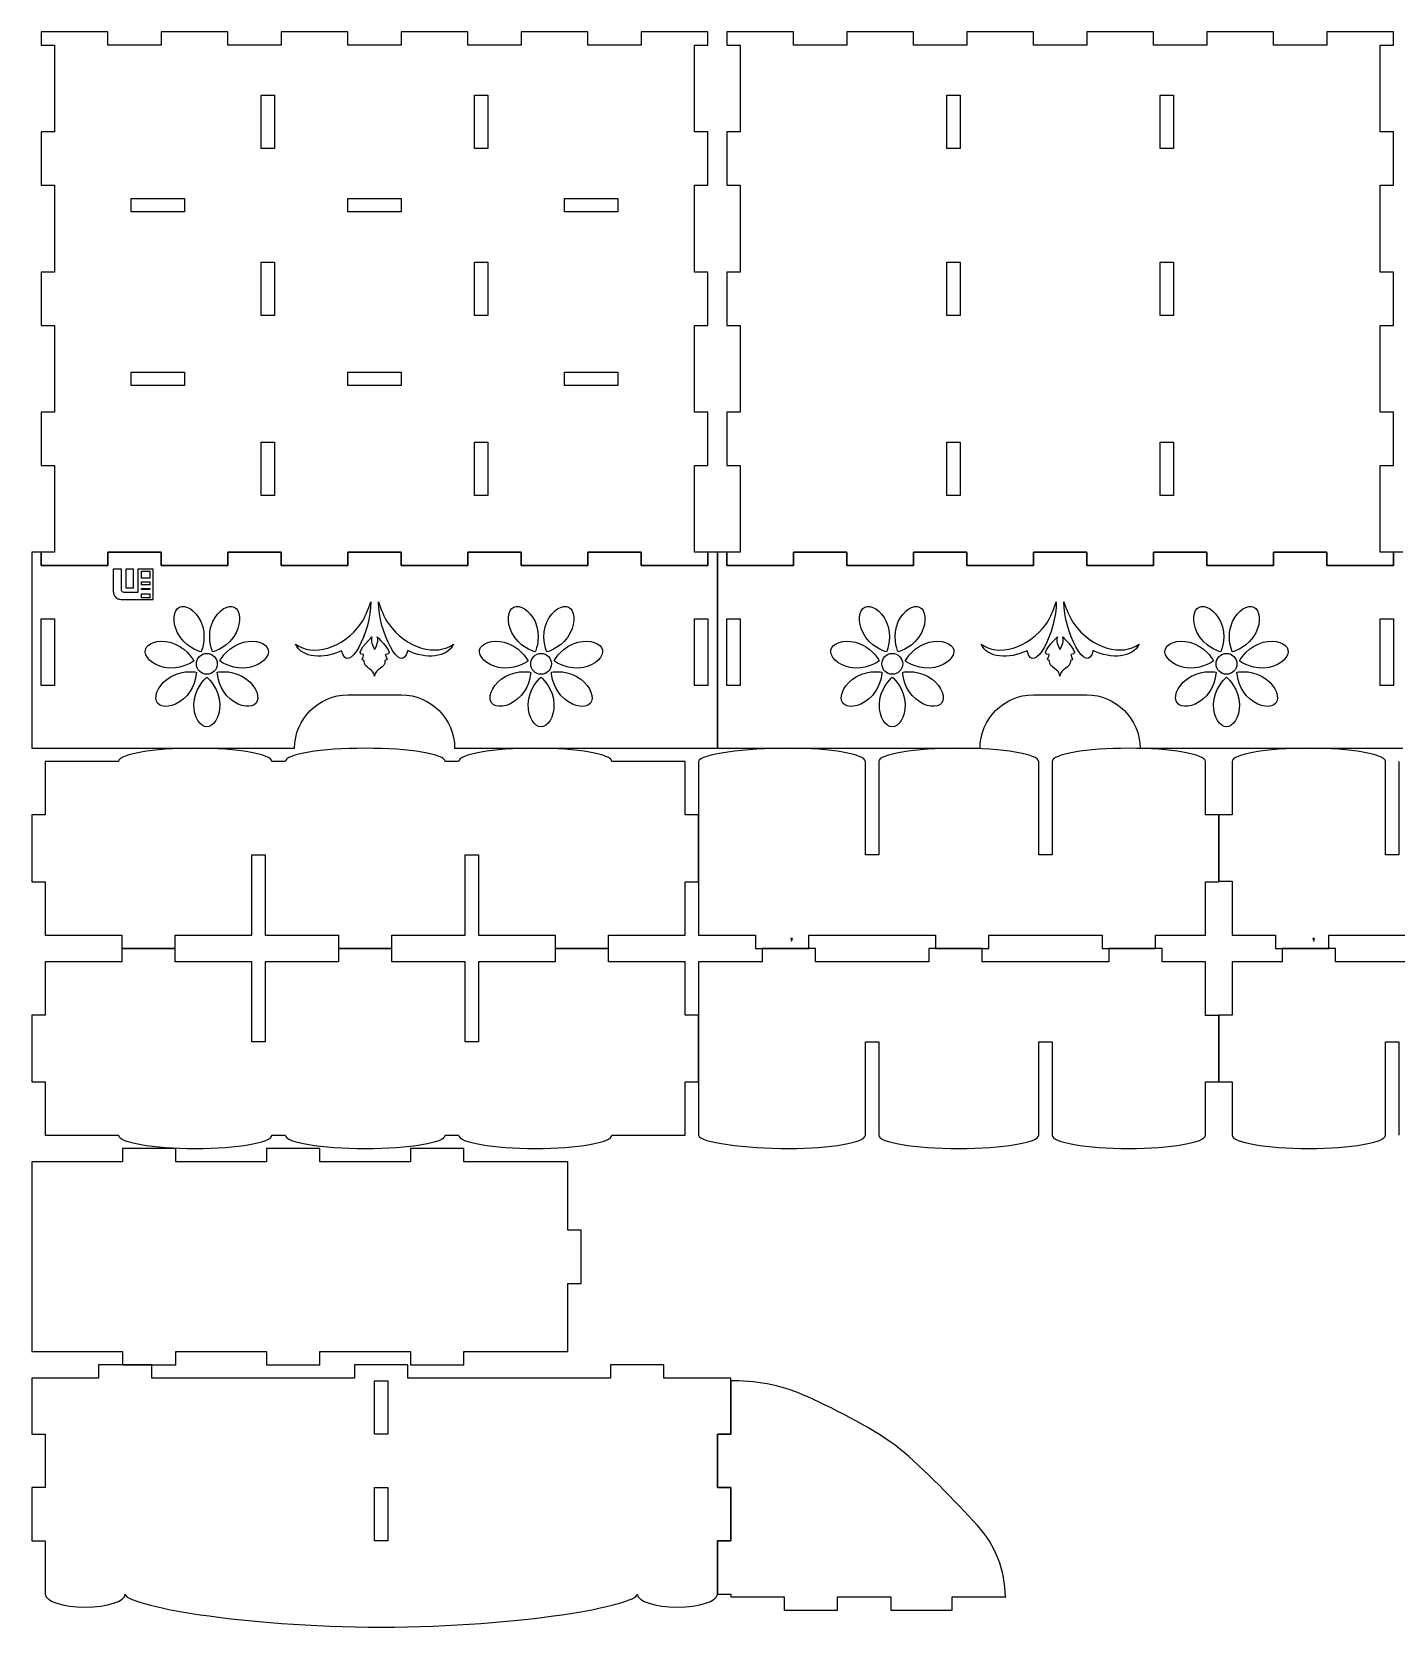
# Model space of a CAD drawing. Extents: x 0 to 2186, y 6 to 1701.
# Drawn here: x 0 to 1450, y 6 to 1701 of the extents above; entities that cross this region are included whole.
import ezdxf

# ---------------------------------------------------------------- set-up
doc = ezdxf.new("R2010")
doc.units = 0
doc.layers.add('A0102_Printing_02', color=7, linetype='CONTINUOUS')

msp = doc.modelspace()

# ---------------------------------------------------------------- linework, layer by layer
at = {"layer": 'A0102_Printing_02', "color": 1}
for points in [[(718.707982, 1686.491958), (718.707982, 1700.664957), (647.840984, 1700.664957), (647.840984, 1686.491958), (591.147985, 1686.491958), (591.147985, 1700.664957), (520.281987, 1700.664957), (520.281987, 1686.491958), (463.588988, 1686.491958), (463.588988, 1700.664957), (392.72299, 1700.664957), (392.72299, 1686.491958), (336.029992, 1686.491958), (336.029992, 1700.664957), (265.163993, 1700.664957), (265.163993, 1686.491958), (208.470995, 1686.491958), (208.470995, 1700.664957), (137.604997, 1700.664957), (137.604997, 1686.491958), (80.911998, 1686.491958), (80.911998, 1700.664957), (10.046, 1700.664957), (10.046, 1686.491958), (24.218999, 1686.491958), (24.218999, 1594.36596), (10.046, 1594.36596), (10.046, 1537.672962), (24.218999, 1537.672962), (24.218999, 1445.546964), (10.046, 1445.546964), (10.046, 1388.853965), (24.218999, 1388.853965), (24.218999, 1296.727968), (10.046, 1296.727968), (10.046, 1240.034969), (24.218999, 1240.034969), (24.218999, 1147.908971), (10.046, 1147.908971), (10.046, 1133.735972), (80.911998, 1133.735972), (80.911998, 1147.908971), (137.604997, 1147.908971), (137.604997, 1133.735972), (208.470995, 1133.735972), (208.470995, 1147.908971), (265.163993, 1147.908971), (265.163993, 1133.735972), (336.029992, 1133.735972), (336.029992, 1147.908971), (392.72299, 1147.908971), (392.72299, 1133.735972), (463.588988, 1133.735972), (463.588988, 1147.908971), (520.281987, 1147.908971), (520.281987, 1133.735972), (591.147985, 1133.735972), (591.147985, 1147.908971), (647.840984, 1147.908971), (647.840984, 1133.735972), (718.707982, 1133.735972), (718.707982, 1147.908971), (704.533982, 1147.908971), (704.533982, 1240.034969), (718.707982, 1240.034969), (718.707982, 1296.727968), (704.533982, 1296.727968), (704.533982, 1388.853965), (718.707982, 1388.853965), (718.707982, 1445.546964), (704.533982, 1445.546964), (704.533982, 1537.672962), (718.707982, 1537.672962), (718.707982, 1594.36596), (704.533982, 1594.36596), (704.533982, 1686.491958)], [(1447.211964, 1686.491958), (1447.211964, 1700.664957), (1376.344966, 1700.664957), (1376.344966, 1686.491958), (1319.651967, 1686.491958), (1319.651967, 1700.664957), (1248.785969, 1700.664957), (1248.785969, 1686.491958), (1192.09297, 1686.491958), (1192.09297, 1700.664957), (1121.226972, 1700.664957), (1121.226972, 1686.491958), (1064.533973, 1686.491958), (1064.533973, 1700.664957), (993.667975, 1700.664957), (993.667975, 1686.491958), (936.974977, 1686.491958), (936.974977, 1700.664957), (866.108978, 1700.664957), (866.108978, 1686.491958), (809.41598, 1686.491958), (809.41598, 1700.664957), (738.549982, 1700.664957), (738.549982, 1686.491958), (752.722981, 1686.491958), (752.722981, 1594.36596), (738.549982, 1594.36596), (738.549982, 1537.672962), (752.722981, 1537.672962), (752.722981, 1445.546964), (738.549982, 1445.546964), (738.549982, 1388.853965), (752.722981, 1388.853965), (752.722981, 1296.727968), (738.549982, 1296.727968), (738.549982, 1240.034969), (752.722981, 1240.034969), (752.722981, 1147.908971), (738.549982, 1147.908971), (738.549982, 1133.735972), (809.41598, 1133.735972), (809.41598, 1147.908971), (866.108978, 1147.908971), (866.108978, 1133.735972), (936.974977, 1133.735972), (936.974977, 1147.908971), (993.667975, 1147.908971), (993.667975, 1133.735972), (1064.533973, 1133.735972), (1064.533973, 1147.908971), (1121.226972, 1147.908971), (1121.226972, 1133.735972), (1192.09297, 1133.735972), (1192.09297, 1147.908971), (1248.785969, 1147.908971), (1248.785969, 1133.735972), (1319.651967, 1133.735972), (1319.651967, 1147.908971), (1376.344966, 1147.908971), (1376.344966, 1133.735972), (1447.211964, 1133.735972), (1447.211964, 1147.908971), (1433.037964, 1147.908971), (1433.037964, 1240.034969), (1447.211964, 1240.034969), (1447.211964, 1296.727968), (1433.037964, 1296.727968), (1433.037964, 1388.853965), (1447.211964, 1388.853965), (1447.211964, 1445.546964), (1433.037964, 1445.546964), (1433.037964, 1537.672962), (1447.211964, 1537.672962), (1447.211964, 1594.36596), (1433.037964, 1594.36596), (1433.037964, 1686.491958)], [(258.077994, 1576.648961), (243.904994, 1576.648961), (243.904994, 1633.341959), (258.077994, 1633.341959)], [(484.848988, 1576.648961), (470.675988, 1576.648961), (470.675988, 1633.341959), (484.848988, 1633.341959)], [(986.581975, 1576.648961), (972.408976, 1576.648961), (972.408976, 1633.341959), (986.581975, 1633.341959)], [(1213.35297, 1576.648961), (1199.17997, 1576.648961), (1199.17997, 1633.341959), (1213.35297, 1633.341959)], [(162.407996, 1509.325962), (105.714997, 1509.325962), (105.714997, 1523.498962), (162.407996, 1523.498962)], [(392.72299, 1509.325962), (336.029992, 1509.325962), (336.029992, 1523.498962), (392.72299, 1523.498962)], [(623.037984, 1509.325962), (566.344986, 1509.325962), (566.344986, 1523.498962), (623.037984, 1523.498962)], [(258.077994, 1399.483965), (243.904994, 1399.483965), (243.904994, 1456.176964), (258.077994, 1456.176964)], [(484.848988, 1399.483965), (470.675988, 1399.483965), (470.675988, 1456.176964), (484.848988, 1456.176964)], [(986.581975, 1399.483965), (972.408976, 1399.483965), (972.408976, 1456.176964), (986.581975, 1456.176964)], [(1213.35297, 1399.483965), (1199.17997, 1399.483965), (1199.17997, 1456.176964), (1213.35297, 1456.176964)], [(162.407996, 1325.073967), (105.714997, 1325.073967), (105.714997, 1339.246967), (162.407996, 1339.246967)], [(392.72299, 1325.073967), (336.029992, 1325.073967), (336.029992, 1339.246967), (392.72299, 1339.246967)], [(623.037984, 1325.073967), (566.344986, 1325.073967), (566.344986, 1339.246967), (623.037984, 1339.246967)], [(258.077994, 1208.14497), (243.904994, 1208.14497), (243.904994, 1264.837968), (258.077994, 1264.837968)], [(484.848988, 1208.14497), (470.675988, 1208.14497), (470.675988, 1264.837968), (484.848988, 1264.837968)], [(986.581975, 1208.14497), (972.408976, 1208.14497), (972.408976, 1264.837968), (986.581975, 1264.837968)], [(1213.35297, 1208.14497), (1199.17997, 1208.14497), (1199.17997, 1264.837968), (1213.35297, 1264.837968)], [(156.958996, 1089.612973)], [(368.503991, 1095.071973)], [(512.231987, 1089.632973)], [(885.461978, 1089.612973)], [(1097.007973, 1095.071973)], [(1240.735969, 1089.632973)], [(10.046, 1077.042973), (24.218999, 1077.042973), (24.218999, 1006.176975), (10.046, 1006.176975)], [(192.461995, 1074.119973)], [(350.188991, 1072.630973)], [(547.734986, 1074.105973)], [(704.533982, 1077.042973), (718.706982, 1077.042973), (718.706982, 1006.176975), (704.533982, 1006.176975)], [(738.549982, 1077.042973), (752.722981, 1077.042973), (752.722981, 1006.176975), (738.549982, 1006.176975)], [(920.965977, 1074.119973)], [(1078.692973, 1072.630973)], [(1276.238968, 1074.105973)], [(1433.037964, 1077.042973), (1447.210964, 1077.042973), (1447.210964, 1006.176975), (1433.037964, 1006.176975)], [(251.379994, 1044.171974)], [(364.376991, 1044.382974)], [(475.963988, 1044.171974)], [(606.625985, 1044.144974)], [(979.883976, 1044.171974)], [(1092.880973, 1044.382974)], [(1204.46797, 1044.171974)], [(1335.129967, 1044.144974)], [(172.230996, 1032.383974)], [(197.105995, 1029.247974)], [(552.351986, 1029.247974)], [(900.734977, 1032.383974)], [(925.609977, 1029.247974)], [(1280.855968, 1029.247974)], [(160.804996, 991.599975)], [(238.452994, 987.478975)], [(516.024987, 991.626975)], [(593.672985, 987.451975)], [(889.308978, 991.599975)], [(966.956976, 987.478975)], [(1244.528969, 991.626975)], [(1322.175967, 987.451975)], [(186.068995, 962.234976)], [(541.274986, 962.234976)], [(914.572977, 962.234976)], [(1269.778968, 962.234976)], [(279.337993, 939.562977)], [(1007.840975, 939.562977)], [(96.502798, 284.583693), (153.195796, 284.583693), (153.195796, 298.756693), (249.573794, 298.756693), (249.573794, 284.583693), (306.266792, 284.583693), (306.266792, 298.756693), (402.64479, 298.756693), (402.64479, 284.583693), (459.337789, 284.583693), (459.337789, 298.756693), (569.888786, 298.756693), (569.888786, 371.040691), (584.061785, 371.040691), (584.061785, 427.733689), (569.888786, 427.733689), (569.888786, 500.016687), (459.337789, 500.016687), (459.337789, 514.189687), (402.64479, 514.189687), (402.64479, 500.016687), (306.266792, 500.016687), (306.266792, 514.189687), (249.573794, 514.189687), (249.573794, 500.016687), (153.195796, 500.016687), (153.195796, 514.189687), (96.502798, 514.189687), (96.502798, 500.016687), (0.1248, 500.016687), (0.1248, 298.756693), (96.502798, 298.756693)], [(378.549991, 210.882995), (364.376991, 210.882995), (364.376991, 267.575993), (378.549991, 267.575993)], [(922.344377, 195.269695)], [(378.549991, 97.496998), (364.376991, 97.496998), (364.376991, 154.189996), (378.549991, 154.189996)], [(643.589984, 40.803999)]]:
    msp.add_lwpolyline(points, close=True, dxfattribs=at)
for points in [[(449.415989, 939.562977), (449.415989, 939.562977), (728.628982, 939.562977), (728.628982, 1147.908971), (718.707982, 1147.908971), (718.707982, 1133.735972), (647.840984, 1133.735972), (647.840984, 1147.908971), (591.148985, 1147.908971), (591.148985, 1133.735972), (520.281987, 1133.735972), (520.281987, 1147.908971), (463.588988, 1147.908971), (463.588988, 1133.735972), (392.72299, 1133.735972), (392.72299, 1147.908971), (336.029992, 1147.908971), (336.029992, 1133.735972), (265.163993, 1133.735972), (265.163993, 1147.908971), (208.470995, 1147.908971), (208.470995, 1133.735972), (137.604997, 1133.735972), (137.604997, 1147.908971), (80.911998, 1147.908971), (80.911998, 1133.735972), (10.046, 1133.735972), (10.046, 1147.908971), (0.125, 1147.908971), (0.125, 939.562977), (279.337993, 939.562977)], [(1457.132964, 1147.908971), (1447.210964, 1147.908971), (1447.210964, 1133.735972), (1376.344966, 1133.735972), (1376.344966, 1147.908971), (1319.651967, 1147.908971), (1319.651967, 1133.735972), (1248.785969, 1133.735972), (1248.785969, 1147.908971), (1192.09297, 1147.908971), (1192.09297, 1133.735972), (1121.226972, 1133.735972), (1121.226972, 1147.908971), (1064.533973, 1147.908971), (1064.533973, 1133.735972), (993.667975, 1133.735972), (993.667975, 1147.908971), (936.974977, 1147.908971), (936.974977, 1133.735972), (866.108978, 1133.735972), (866.108978, 1147.908971), (809.41598, 1147.908971), (809.41598, 1133.735972), (738.549982, 1133.735972), (738.549982, 1147.908971), (728.628982, 1147.908971), (728.628982, 939.562977), (1007.840975, 939.562977)], [(336.029992, 996.255975), (392.72299, 996.255975)], [(1064.533973, 996.255975), (1121.226972, 996.255975)], [(1177.919971, 939.562977), (1177.919971, 939.562977), (1457.132964, 939.562977)], [(92.251198, 925.389277), (14.2982, 925.389277), (14.2982, 868.696278), (0.1252, 868.696278), (0.1252, 797.83028), (14.2982, 797.83028), (14.2982, 741.137281), (95.794198, 741.137281), (95.794198, 726.964282), (152.487196, 726.964282), (152.487196, 741.137281), (233.983194, 741.137281), (233.983194, 826.176279), (248.156194, 826.176279), (248.156194, 741.137281), (326.109192, 741.137281), (326.109192, 726.964282), (382.80219, 726.964282), (382.80219, 741.137281), (460.755188, 741.137281), (460.755188, 826.176279), (474.928188, 826.176279), (474.928188, 741.137281), (556.424186, 741.137281), (556.424186, 726.964282), (613.117185, 726.964282), (613.117185, 741.137281), (694.613183, 741.137281), (694.613183, 797.83028), (708.786182, 797.83028), (708.786182, 868.696278), (694.613183, 868.696278)], [(269.416193, 925.389277), (255.243194, 925.389277)], [(453.668189, 925.389277), (439.495189, 925.389277)], [(694.613183, 868.696278), (694.613183, 925.389277), (616.660185, 925.389277)], [(708.785882, 925.389377), (708.785882, 925.389377), (708.785882, 868.696378), (708.785882, 868.696378), (708.785882, 798.33038), (708.785882, 798.33038), (708.785882, 741.637381), (708.785882, 741.137381), (769.022881, 741.137381), (769.022881, 726.964382), (825.714879, 726.964382), (825.714879, 741.137381), (960.360876, 741.137381), (960.360876, 726.964382), (1017.053875, 726.964382), (1017.053875, 741.137381), (1137.525872, 741.137381), (1137.525872, 726.964382), (1194.21987, 726.964382), (1194.21987, 741.137381), (1247.368869, 741.137381), (1247.368869, 797.83038), (1261.541868, 797.83038), (1261.541868, 868.696378), (1247.368869, 868.696378)], [(900.124877, 925.389377), (900.124877, 925.389377), (900.124877, 826.176379), (885.951878, 826.176379), (885.951878, 925.389377)], [(1084.376873, 925.389377), (1084.376873, 826.176379), (1070.203873, 826.176379), (1070.203873, 925.389377), (1070.203873, 925.389377)], [(1247.368869, 868.696378), (1247.368869, 925.389377), (1247.368869, 925.389377)], [(1275.715068, 925.389377), (1275.715068, 925.389377), (1275.715068, 868.696378), (1261.542068, 868.696378), (1261.542068, 798.33038), (1275.715068, 798.33038), (1275.715068, 741.637381), (1275.715068, 741.137381), (1321.778067, 741.137381), (1321.778067, 726.964382), (1378.471066, 726.964382), (1378.471066, 741.137381), (1513.117062, 741.137381)], [(1452.881064, 925.389377), (1452.881064, 925.389377), (1452.881064, 826.176379), (1438.707064, 826.176379), (1438.707064, 925.389377)], [(616.659985, 528.538687), (694.612983, 528.538687), (694.612983, 585.231685), (708.785982, 585.231685), (708.785982, 656.097684), (694.612983, 656.097684), (694.612983, 712.790682), (613.116985, 712.790682), (613.116985, 726.963682), (556.423986, 726.963682), (556.423986, 712.790682), (474.927988, 712.790682), (474.927988, 627.751684), (460.754988, 627.751684), (460.754988, 712.790682), (382.80199, 712.790682), (382.80199, 726.963682), (326.108992, 726.963682), (326.108992, 712.790682), (248.155994, 712.790682), (248.155994, 627.751684), (233.982994, 627.751684), (233.982994, 712.790682), (152.486996, 712.790682), (152.486996, 726.963682), (95.793998, 726.963682), (95.793998, 712.790682), (14.298, 712.790682), (14.298, 656.097684), (0.125, 656.097684), (0.125, 585.231685), (14.298, 585.231685)], [(1247.369269, 528.538887), (1247.369269, 528.538887), (1247.369269, 585.231885), (1261.542268, 585.231885), (1261.542268, 655.597884), (1247.369269, 655.597884), (1247.369269, 712.290882), (1247.369269, 712.790882), (1201.30627, 712.790882), (1201.30627, 726.963882), (1144.613271, 726.963882), (1144.613271, 712.790882), (1009.967275, 712.790882), (1009.967275, 726.963882), (953.274276, 726.963882), (953.274276, 712.790882), (832.802279, 712.790882), (832.802279, 726.963882), (776.109281, 726.963882), (776.109281, 712.790882), (708.786282, 712.790882), (708.786282, 656.097884), (708.786282, 656.097884), (708.786282, 585.231885), (708.786282, 585.231885)], [(1814.298555, 528.538887), (1814.298555, 528.538887), (1814.298555, 585.231885), (1814.298555, 655.597884), (1814.298555, 712.290882), (1814.298555, 712.790882), (1754.061556, 712.790882), (1754.061556, 726.963882), (1697.369558, 726.963882), (1697.369558, 712.790882), (1562.723561, 712.790882), (1562.723561, 726.963882), (1506.030562, 726.963882), (1506.030562, 712.790882), (1385.558565, 712.790882), (1385.558565, 726.963882), (1328.864567, 726.963882), (1328.864567, 712.790882), (1275.715568, 712.790882), (1275.715568, 656.097884), (1261.542568, 656.097884), (1261.542568, 585.231885), (1275.715568, 585.231885)], [(885.951278, 528.538887), (885.951278, 627.751884), (900.125277, 627.751884), (900.125277, 528.538887), (900.125277, 528.538887)], [(1070.203273, 528.538887), (1070.203273, 528.538887), (1070.203273, 627.751884), (1084.377273, 627.751884), (1084.377273, 528.538887)], [(1438.707564, 528.538887), (1438.707564, 627.751884), (1452.880564, 627.751884), (1452.880564, 528.538887), (1452.880564, 528.538887)], [(14.298, 585.231685), (14.298, 528.538687), (92.250998, 528.538687)], [(708.786282, 585.231885), (708.786282, 528.538887), (708.786282, 528.538887)], [(1275.715568, 585.231885), (1275.715568, 528.538887), (1275.715568, 528.538887)], [(255.242994, 528.538687), (269.415993, 528.538687)], [(439.494989, 528.538687), (453.667989, 528.538687)], [(728.628982, 154.189996), (728.628982, 210.882995), (742.801981, 210.882995), (742.801981, 270.409993), (671.935983, 270.409993), (671.935983, 284.583993), (615.242985, 284.583993), (615.242985, 270.409993), (399.80999, 270.409993), (399.80999, 284.583993), (343.116991, 284.583993), (343.116991, 270.409993), (127.683997, 270.409993), (127.683997, 284.583993), (70.990998, 284.583993), (70.990998, 270.409993), (0.125, 270.409993), (0.125, 210.882995), (14.298, 210.882995), (14.298, 154.189996), (0.125, 154.189996), (0.125, 97.496998), (14.298, 97.496998), (14.298, 40.807999), (14.298, 40.803999)], [(746.467381, 267.575693), (742.802381, 267.575693), (742.802381, 210.882695), (728.628382, 210.882695), (728.628382, 154.189696), (742.802381, 154.189696), (742.802381, 97.496698), (728.628382, 97.496698), (728.628382, 40.803699), (742.802381, 40.803699), (742.802381, 37.969699), (799.49538, 37.969699), (799.49538, 23.795699), (856.187379, 23.795699), (856.187379, 37.969699), (912.880377, 37.969699), (912.880377, 23.795699), (978.077376, 23.795699), (978.077376, 37.969699), (1034.763374, 37.969699)], [(728.628982, 40.803999), (728.628982, 40.808999), (728.628982, 97.496998), (742.801981, 97.496998), (742.801981, 154.189996), (728.628982, 154.189996)], [(1034.770674, 37.387399), (1034.770674, 37.969399), (1034.763674, 37.969399)]]:
    msp.add_lwpolyline(points, dxfattribs=at)
at = {"layer": 'A0102_Printing_02', "color": 4}
for points in [[(95.218998, 1109.056972), (95.218998, 1129.777972), (86.420998, 1129.777972), (86.420998, 1108.702972)], [(98.718998, 1097.518973), (128.939997, 1097.518973), (128.939997, 1129.777972), (112.814997, 1129.777972), (112.814997, 1105.181972), (99.025998, 1105.181972)]]:
    msp.add_lwpolyline(points, dxfattribs=at)
for points in [[(108.095997, 1129.777972), (99.935998, 1129.777972), (99.935998, 1109.935972), (108.095997, 1109.935972)], [(116.666997, 1127.565972), (125.590997, 1127.565972), (125.590997, 1120.164972), (116.666997, 1120.164972)], [(86.893998, 1103.939972)], [(116.600997, 1103.687972), (125.524997, 1103.687972), (125.524997, 1099.500973), (116.600997, 1099.500973)], [(116.666997, 1116.311972), (125.590997, 1116.311972), (125.590997, 1113.115972), (116.666997, 1113.115972)], [(116.666997, 1109.465972), (125.590997, 1109.465972), (125.590997, 1108.307972), (116.666997, 1108.307972)]]:
    msp.add_lwpolyline(points, close=True, dxfattribs=at)
at = {"layer": 'A0102_Printing_02', "color": 7}
for points in [[(806.61228, 737.535182), (807.51028, 734.793182), (808.40528, 737.535182)], [(1361.678666, 737.535182), (1362.576666, 734.793182), (1363.471666, 737.535182)]]:
    msp.add_lwpolyline(points, close=True, dxfattribs=at)
at = {"layer": 'A0102_Printing_02', "color": 4}
for points in [[(86.420998, 1108.702972), (86.420998, 1106.764972), (86.577998, 1105.177972), (86.893998, 1103.939972)], [(86.893998, 1103.939972), (87.208998, 1102.702972), (87.729998, 1101.634972), (88.454998, 1100.735972)], [(95.395998, 1107.071972), (95.277998, 1107.513972), (95.218998, 1108.174972), (95.218998, 1109.056972)], [(96.046998, 1105.961972), (95.730998, 1106.260972), (95.513998, 1106.630972), (95.395998, 1107.071972)], [(97.193998, 1105.359972), (96.728998, 1105.477972), (96.345998, 1105.677972), (96.046998, 1105.961972)], [(99.025998, 1105.181972), (98.268998, 1105.181972), (97.658998, 1105.240972), (97.193998, 1105.359972)], [(88.454998, 1100.735972), (89.589998, 1099.332973), (90.905998, 1098.449973), (92.403998, 1098.086973)], [(92.403998, 1098.086973), (93.949998, 1097.707973), (96.053998, 1097.518973), (98.718998, 1097.518973)]]:
    msp.add_open_spline(points, degree=3, dxfattribs=at)
at = {"layer": 'A0102_Printing_02', "color": 1}
for points in [[(154.961996, 1062.237973), (148.896996, 1074.233973), (150.685996, 1086.597973), (156.958996, 1089.612973)], [(156.958996, 1089.612973), (163.230996, 1092.634973), (174.019996, 1086.329973), (179.608996, 1074.105973)], [(192.461995, 1074.119973), (198.057995, 1086.342973), (208.839995, 1092.648973), (215.111995, 1089.632973)], [(215.111995, 1089.632973), (221.384994, 1086.610973), (223.180994, 1074.246973), (217.108995, 1062.251973)], [(360.249991, 1095.071973), (360.893991, 1064.245973), (336.387992, 1015.233975), (329.293992, 1043.221974)], [(350.188991, 1072.630973), (354.315991, 1078.562973), (357.540991, 1087.203973), (360.249991, 1095.071973)], [(399.58799, 1043.351974), (392.49499, 1015.361975), (367.987991, 1064.375973), (368.503991, 1095.071973)], [(368.503991, 1095.071973), (371.341991, 1087.203973), (374.436991, 1078.690973), (378.693991, 1072.630973)], [(510.234987, 1062.251973), (504.162987, 1074.246973), (505.958987, 1086.610973), (512.231987, 1089.632973)], [(512.231987, 1089.632973), (518.503987, 1092.648973), (529.286987, 1086.342973), (534.881987, 1074.119973)], [(547.734986, 1074.105973), (553.323986, 1086.329973), (564.112986, 1092.634973), (570.385986, 1089.612973)], [(570.385986, 1089.612973), (576.657986, 1086.597973), (578.446986, 1074.233973), (572.382986, 1062.237973)], [(883.464978, 1062.237973), (877.400978, 1074.233973), (879.189978, 1086.597973), (885.461978, 1089.612973)], [(885.461978, 1089.612973), (891.734978, 1092.634973), (902.523977, 1086.329973), (908.112977, 1074.105973)], [(920.965977, 1074.119973), (926.560977, 1086.342973), (937.343977, 1092.648973), (943.615976, 1089.632973)], [(943.615976, 1089.632973), (949.888976, 1086.610973), (951.684976, 1074.246973), (945.612976, 1062.251973)], [(1088.752973, 1095.071973), (1089.397973, 1064.245973), (1064.891973, 1015.233975), (1057.797974, 1043.221974)], [(1078.692973, 1072.630973), (1082.819973, 1078.562973), (1086.044973, 1087.203973), (1088.752973, 1095.071973)], [(1128.091972, 1043.351974), (1120.997972, 1015.361975), (1096.491973, 1064.375973), (1097.007973, 1095.071973)], [(1097.007973, 1095.071973), (1099.845973, 1087.203973), (1102.940972, 1078.690973), (1107.197972, 1072.630973)], [(1238.738969, 1062.251973), (1232.666969, 1074.246973), (1234.462969, 1086.610973), (1240.735969, 1089.632973)], [(1240.735969, 1089.632973), (1247.007969, 1092.648973), (1257.789969, 1086.342973), (1263.385968, 1074.119973)], [(1276.238968, 1074.105973), (1281.827968, 1086.329973), (1292.616968, 1092.634973), (1298.888968, 1089.612973)], [(1298.888968, 1089.612973), (1305.161967, 1086.597973), (1306.950967, 1074.233973), (1300.885967, 1062.237973)], [(179.608996, 1074.105973), (186.463995, 1059.135974), (181.008995, 1044.801974), (179.889996, 1042.006974)], [(192.186995, 1042.020974), (191.060995, 1044.814974), (185.612995, 1059.155974), (192.461995, 1074.119973)], [(280.410993, 1050.186974), (298.209993, 1037.030974), (330.454992, 1044.382974), (350.188991, 1072.630973)], [(378.693991, 1072.630973), (398.42799, 1044.512974), (430.672989, 1037.160974), (448.342989, 1050.316974)], [(534.881987, 1074.119973), (541.730986, 1059.155974), (536.282987, 1044.814974), (535.156987, 1042.020974)], [(547.453986, 1042.006974), (546.334986, 1044.801974), (540.879986, 1059.135974), (547.734986, 1074.105973)], [(908.112977, 1074.105973), (914.967977, 1059.135974), (909.512977, 1044.801974), (908.393977, 1042.006974)], [(920.690977, 1042.020974), (919.564977, 1044.814974), (914.116977, 1059.155974), (920.965977, 1074.119973)], [(1008.914975, 1050.186974), (1026.713974, 1037.030974), (1058.958974, 1044.382974), (1078.692973, 1072.630973)], [(1107.197972, 1072.630973), (1126.931972, 1044.512974), (1159.175971, 1037.160974), (1176.846971, 1050.316974)], [(1263.385968, 1074.119973), (1270.234968, 1059.155974), (1264.786968, 1044.814974), (1263.660968, 1042.020974)], [(1275.957968, 1042.006974), (1274.838968, 1044.801974), (1269.383968, 1059.135974), (1276.238968, 1074.105973)], [(120.717997, 1044.144974), (122.265997, 1050.932974), (133.918997, 1055.429974), (146.966996, 1052.179974)], [(146.966996, 1052.179974), (162.935996, 1048.205974), (170.749996, 1035.003974), (172.230996, 1032.383974)], [(179.889996, 1042.006974), (177.008996, 1042.871974), (162.392996, 1047.548974), (154.961996, 1062.237973)], [(217.108995, 1062.251973), (209.677995, 1047.562974), (195.068995, 1042.884974), (192.186995, 1042.020974)], [(199.866995, 1032.417974), (201.347995, 1035.030974), (209.161995, 1048.239974), (225.130994, 1052.212974)], [(225.130994, 1052.212974), (238.177994, 1055.463974), (249.831994, 1050.959974), (251.379994, 1044.171974)], [(352.381991, 1039.094974), (341.675991, 1038.835974), (359.088991, 1055.216974), (361.538991, 1057.796974)], [(361.538991, 1057.796974), (359.862991, 1053.411974), (362.054991, 1048.767974), (364.376991, 1044.382974)], [(364.376991, 1044.382974), (366.569991, 1048.767974), (368.890991, 1053.541974), (367.213991, 1057.796974)], [(367.213991, 1057.796974), (369.664991, 1055.216974), (386.94799, 1038.966974), (376.242991, 1039.224974)], [(475.963988, 1044.171974), (477.511988, 1050.959974), (489.165988, 1055.463974), (502.212987, 1052.212974)], [(502.212987, 1052.212974), (518.182987, 1048.239974), (525.995987, 1035.030974), (527.476987, 1032.417974)], [(535.156987, 1042.020974), (532.274987, 1042.884974), (517.666987, 1047.562974), (510.234987, 1062.251973)], [(572.382986, 1062.237973), (564.950986, 1047.548974), (550.334986, 1042.871974), (547.453986, 1042.006974)], [(555.112986, 1032.383974), (556.593986, 1035.003974), (564.407986, 1048.205974), (580.376985, 1052.179974)], [(580.376985, 1052.179974), (593.424985, 1055.429974), (605.077985, 1050.932974), (606.625985, 1044.144974)], [(849.221979, 1044.144974), (850.769979, 1050.932974), (862.422978, 1055.429974), (875.470978, 1052.179974)], [(875.470978, 1052.179974), (891.439978, 1048.205974), (899.253978, 1035.003974), (900.734977, 1032.383974)], [(908.393977, 1042.006974), (905.512977, 1042.871974), (890.896978, 1047.548974), (883.464978, 1062.237973)], [(945.612976, 1062.251973), (938.180977, 1047.562974), (923.572977, 1042.884974), (920.690977, 1042.020974)], [(928.370977, 1032.417974), (929.851977, 1035.030974), (937.664977, 1048.239974), (953.634976, 1052.212974)], [(953.634976, 1052.212974), (966.681976, 1055.463974), (978.335976, 1050.959974), (979.883976, 1044.171974)], [(1080.885973, 1039.094974), (1070.179973, 1038.835974), (1087.592973, 1055.216974), (1090.042973, 1057.796974)], [(1090.042973, 1057.796974), (1088.365973, 1053.411974), (1090.558973, 1048.767974), (1092.880973, 1044.382974)], [(1092.880973, 1044.382974), (1095.072973, 1048.767974), (1097.394973, 1053.541974), (1095.717973, 1057.796974)], [(1095.717973, 1057.796974), (1098.168973, 1055.216974), (1115.451972, 1038.966974), (1104.746972, 1039.224974)], [(1204.46797, 1044.171974), (1206.01597, 1050.959974), (1217.66997, 1055.463974), (1230.716969, 1052.212974)], [(1230.716969, 1052.212974), (1246.685969, 1048.239974), (1254.499969, 1035.030974), (1255.980969, 1032.417974)], [(1263.660968, 1042.020974), (1260.778968, 1042.884974), (1246.169969, 1047.562974), (1238.738969, 1062.251973)], [(1300.885967, 1062.237973), (1293.454968, 1047.548974), (1278.838968, 1042.871974), (1275.957968, 1042.006974)], [(1283.616968, 1032.383974), (1285.097968, 1035.003974), (1292.911968, 1048.205974), (1308.880967, 1052.179974)], [(1308.880967, 1052.179974), (1321.927967, 1055.429974), (1333.581967, 1050.932974), (1335.129967, 1044.144974)], [(140.874996, 1025.508974), (127.713997, 1028.242974), (119.162997, 1037.356974), (120.717997, 1044.144974)], [(174.991996, 1029.247974), (174.991996, 1035.352974), (179.943996, 1040.304974), (186.048995, 1040.304974)], [(186.048995, 1040.304974), (192.159995, 1040.304974), (197.105995, 1035.352974), (197.105995, 1029.247974)], [(251.379994, 1044.171974), (252.927994, 1037.389974), (244.383994, 1028.275974), (231.221994, 1025.541974)], [(329.293992, 1043.221974), (310.075992, 1033.936974), (286.988993, 1035.355974), (280.410993, 1050.186974)], [(353.284991, 1032.386974), (352.510991, 1033.677974), (349.414991, 1032.258974), (352.123991, 1036.772974)], [(352.123991, 1036.772974), (353.413991, 1038.966974), (352.381991, 1039.094974), (352.381991, 1039.094974)], [(376.242991, 1039.224974), (376.242991, 1039.224974), (375.339991, 1039.094974), (376.629991, 1036.772974)], [(376.629991, 1036.772974), (379.209991, 1032.258974), (376.242991, 1033.806974), (375.339991, 1032.517974)], [(448.342989, 1050.316974), (441.764989, 1035.483974), (418.80599, 1034.064974), (399.58799, 1043.351974)], [(496.121988, 1025.541974), (482.960988, 1028.275974), (474.415988, 1037.389974), (475.963988, 1044.171974)], [(530.237987, 1029.247974), (530.237987, 1035.352974), (535.183987, 1040.304974), (541.294986, 1040.304974)], [(541.294986, 1040.304974), (547.399986, 1040.304974), (552.351986, 1035.352974), (552.351986, 1029.247974)], [(606.625985, 1044.144974), (608.180985, 1037.356974), (599.629985, 1028.242974), (586.468985, 1025.508974)], [(869.378978, 1025.508974), (856.217979, 1028.242974), (847.666979, 1037.356974), (849.221979, 1044.144974)], [(903.495977, 1029.247974), (903.495977, 1035.352974), (908.447977, 1040.304974), (914.552977, 1040.304974)], [(914.552977, 1040.304974), (920.663977, 1040.304974), (925.609977, 1035.352974), (925.609977, 1029.247974)], [(979.883976, 1044.171974), (981.431975, 1037.389974), (972.886976, 1028.275974), (959.725976, 1025.541974)], [(1057.797974, 1043.221974), (1038.579974, 1033.936974), (1015.492975, 1035.355974), (1008.914975, 1050.186974)], [(1081.788973, 1032.386974), (1081.014973, 1033.677974), (1077.918973, 1032.258974), (1080.627973, 1036.772974)], [(1080.627973, 1036.772974), (1081.916973, 1038.966974), (1080.885973, 1039.094974), (1080.885973, 1039.094974)], [(1104.746972, 1039.224974), (1104.746972, 1039.224974), (1103.843972, 1039.094974), (1105.133972, 1036.772974)], [(1105.133972, 1036.772974), (1107.713972, 1032.258974), (1104.746972, 1033.806974), (1103.843972, 1032.517974)], [(1176.846971, 1050.316974), (1170.268971, 1035.483974), (1147.309971, 1034.064974), (1128.091972, 1043.351974)], [(1224.625969, 1025.541974), (1211.46397, 1028.275974), (1202.91997, 1037.389974), (1204.46797, 1044.171974)], [(1258.741969, 1029.247974), (1258.741969, 1035.352974), (1263.687968, 1040.304974), (1269.798968, 1040.304974)], [(1269.798968, 1040.304974), (1275.903968, 1040.304974), (1280.855968, 1035.352974), (1280.855968, 1029.247974)], [(1335.129967, 1044.144974), (1336.684967, 1037.356974), (1328.133967, 1028.242974), (1314.972967, 1025.508974)], [(172.230996, 1032.383974), (169.757996, 1030.668974), (156.991996, 1022.164974), (140.874996, 1025.508974)], [(143.749996, 1012.983975), (156.817996, 1022.995974), (172.009996, 1020.870974), (174.977996, 1020.395974)], [(174.977996, 1020.395974), (174.783996, 1017.399975), (173.470996, 1002.114975), (160.804996, 991.599975)], [(186.048995, 1018.190975), (179.943996, 1018.190975), (174.991996, 1023.142974), (174.991996, 1029.247974)], [(197.105995, 1029.247974), (197.105995, 1023.142974), (192.159995, 1018.190975), (186.048995, 1018.190975)], [(197.138995, 1020.421974), (200.114995, 1020.897974), (215.306995, 1023.022974), (228.373994, 1013.010975)], [(211.318995, 991.626975), (198.653995, 1002.134975), (197.340995, 1017.419975), (197.138995, 1020.421974)], [(231.221994, 1025.541974), (215.105995, 1022.197974), (202.332995, 1030.701974), (199.866995, 1032.417974)], [(364.247991, 1016.136975), (363.731991, 1024.776974), (352.639991, 1024.262974), (353.284991, 1032.386974)], [(375.339991, 1032.517974), (376.113991, 1024.390974), (364.763991, 1024.390974), (364.247991, 1016.136975)], [(527.476987, 1032.417974), (525.010987, 1030.701974), (512.238987, 1022.197974), (496.121988, 1025.541974)], [(498.969988, 1013.010975), (512.036987, 1023.022974), (527.228987, 1020.897974), (530.204987, 1020.421974)], [(530.204987, 1020.421974), (530.003987, 1017.419975), (528.689987, 1002.134975), (516.024987, 991.626975)], [(541.294986, 1018.190975), (535.183987, 1018.190975), (530.237987, 1023.142974), (530.237987, 1029.247974)], [(552.351986, 1029.247974), (552.351986, 1023.142974), (547.399986, 1018.190975), (541.294986, 1018.190975)], [(552.365986, 1020.395974), (555.333986, 1020.870974), (570.525986, 1022.995974), (583.593985, 1012.983975)], [(566.538986, 991.599975), (553.873986, 1002.114975), (552.559986, 1017.399975), (552.365986, 1020.395974)], [(586.468985, 1025.508974), (570.351986, 1022.164974), (557.585986, 1030.668974), (555.112986, 1032.383974)], [(900.734977, 1032.383974), (898.261978, 1030.668974), (885.495978, 1022.164974), (869.378978, 1025.508974)], [(872.253978, 1012.983975), (885.321978, 1022.995974), (900.512977, 1020.870974), (903.481977, 1020.395974)], [(903.481977, 1020.395974), (903.287977, 1017.399975), (901.973977, 1002.114975), (889.308978, 991.599975)], [(914.552977, 1018.190975), (908.447977, 1018.190975), (903.495977, 1023.142974), (903.495977, 1029.247974)], [(925.609977, 1029.247974), (925.609977, 1023.142974), (920.663977, 1018.190975), (914.552977, 1018.190975)], [(925.642977, 1020.421974), (928.618977, 1020.897974), (943.809976, 1023.022974), (956.877976, 1013.010975)], [(939.822977, 991.626975), (927.157977, 1002.134975), (925.843977, 1017.419975), (925.642977, 1020.421974)], [(959.725976, 1025.541974), (943.608976, 1022.197974), (930.836977, 1030.701974), (928.370977, 1032.417974)], [(1092.751973, 1016.136975), (1092.235973, 1024.776974), (1081.143973, 1024.262974), (1081.788973, 1032.386974)], [(1103.843972, 1032.517974), (1104.617972, 1024.390974), (1093.267973, 1024.390974), (1092.751973, 1016.136975)], [(1255.980969, 1032.417974), (1253.514969, 1030.701974), (1240.741969, 1022.197974), (1224.625969, 1025.541974)], [(1227.473969, 1013.010975), (1240.540969, 1023.022974), (1255.732969, 1020.897974), (1258.707969, 1020.421974)], [(1258.707969, 1020.421974), (1258.506969, 1017.419975), (1257.193969, 1002.134975), (1244.528969, 991.626975)], [(1269.798968, 1018.190975), (1263.687968, 1018.190975), (1258.741969, 1023.142974), (1258.741969, 1029.247974)], [(1280.855968, 1029.247974), (1280.855968, 1023.142974), (1275.903968, 1018.190975), (1269.798968, 1018.190975)], [(1280.869968, 1020.395974), (1283.837968, 1020.870974), (1299.029968, 1022.995974), (1312.097967, 1012.983975)], [(1295.042968, 991.599975), (1282.376968, 1002.114975), (1281.063968, 1017.399975), (1280.869968, 1020.395974)], [(1314.972967, 1025.508974), (1298.855968, 1022.164974), (1286.089968, 1030.668974), (1283.616968, 1032.383974)], [(133.671997, 987.451975), (129.328997, 992.893975), (133.074997, 1004.814975), (143.749996, 1012.983975)], [(172.391996, 986.037975), (172.712996, 1002.496975), (183.843995, 1013.050975), (186.068995, 1015.074975)], [(186.068995, 1015.074975), (188.286995, 1013.050975), (199.424995, 1002.496975), (199.745995, 986.037975)], [(228.373994, 1013.010975), (239.048994, 1004.841975), (242.794994, 992.919975), (238.452994, 987.478975)], [(488.890988, 987.478975), (484.548988, 992.919975), (488.294988, 1004.841975), (498.969988, 1013.010975)], [(527.597987, 986.037975), (527.918987, 1002.496975), (539.056987, 1013.050975), (541.274986, 1015.074975)], [(541.274986, 1015.074975), (543.499986, 1013.050975), (554.630986, 1002.496975), (554.952986, 986.037975)], [(583.593985, 1012.983975), (594.268985, 1004.814975), (598.014985, 992.893975), (593.672985, 987.451975)], [(862.174978, 987.451975), (857.832979, 992.893975), (861.578978, 1004.814975), (872.253978, 1012.983975)], [(900.894977, 986.037975), (901.216977, 1002.496975), (912.347977, 1013.050975), (914.572977, 1015.074975)], [(914.572977, 1015.074975), (916.790977, 1013.050975), (927.927977, 1002.496975), (928.249977, 986.037975)], [(956.877976, 1013.010975), (967.552976, 1004.841975), (971.298976, 992.919975), (966.956976, 987.478975)], [(1217.39497, 987.478975), (1213.05297, 992.919975), (1216.79897, 1004.841975), (1227.473969, 1013.010975)], [(1256.101969, 986.037975), (1256.422969, 1002.496975), (1267.560968, 1013.050975), (1269.778968, 1015.074975)], [(1269.778968, 1015.074975), (1272.003968, 1013.050975), (1283.134968, 1002.496975), (1283.455968, 986.037975)], [(1312.097967, 1012.983975), (1322.772967, 1004.814975), (1326.518967, 992.893975), (1322.175967, 987.451975)], [(160.804996, 991.599975), (150.464996, 983.008975), (138.006997, 982.010975), (133.671997, 987.451975)], [(186.068995, 962.234976), (179.105996, 962.234976), (172.123996, 972.594976), (172.391996, 986.037975)], [(199.745995, 986.037975), (200.007995, 972.594976), (193.031995, 962.234976), (186.068995, 962.234976)], [(238.452994, 987.478975), (234.109994, 982.036975), (221.658994, 983.035975), (211.318995, 991.626975)], [(279.337993, 939.562977), (279.337993, 970.872976), (304.719992, 996.255975), (336.029992, 996.255975)], [(392.72299, 996.255975), (424.033989, 996.255975), (449.415989, 970.872976), (449.415989, 939.562977)], [(516.024987, 991.626975), (505.684987, 983.035975), (493.233988, 982.036975), (488.890988, 987.478975)], [(541.274986, 962.234976), (534.312987, 962.234976), (527.335987, 972.594976), (527.597987, 986.037975)], [(554.952986, 986.037975), (555.220986, 972.594976), (548.237986, 962.234976), (541.274986, 962.234976)], [(593.672985, 987.451975), (589.336985, 982.010975), (576.878986, 983.008975), (566.538986, 991.599975)], [(889.308978, 991.599975), (878.968978, 983.008975), (866.510978, 982.010975), (862.174978, 987.451975)], [(914.572977, 962.234976), (907.609977, 962.234976), (900.626977, 972.594976), (900.894977, 986.037975)], [(928.249977, 986.037975), (928.510977, 972.594976), (921.534977, 962.234976), (914.572977, 962.234976)], [(966.956976, 987.478975), (962.613976, 982.036975), (950.162976, 983.035975), (939.822977, 991.626975)], [(1007.840975, 939.562977), (1007.840975, 970.872976), (1033.223974, 996.255975), (1064.533973, 996.255975)], [(1121.226972, 996.255975), (1152.537971, 996.255975), (1177.919971, 970.872976), (1177.919971, 939.562977)], [(1244.528969, 991.626975), (1234.187969, 983.035975), (1221.737969, 982.036975), (1217.39497, 987.478975)], [(1269.778968, 962.234976), (1262.815968, 962.234976), (1255.839969, 972.594976), (1256.101969, 986.037975)], [(1283.455968, 986.037975), (1283.723968, 972.594976), (1276.741968, 962.234976), (1269.778968, 962.234976)], [(1322.175967, 987.451975), (1317.840967, 982.010975), (1305.382967, 983.008975), (1295.042968, 991.599975)], [(173.747196, 939.562277), (128.738197, 939.562277), (92.251198, 933.217277), (92.251198, 925.389277)], [(255.243194, 925.389277), (255.243194, 933.217277), (218.756195, 939.562277), (173.747196, 939.562277)], [(354.455191, 939.562277), (307.489192, 939.562277), (269.416193, 933.217277), (269.416193, 925.389277)], [(439.495189, 925.389277), (439.495189, 933.217277), (401.42119, 939.562277), (354.455191, 939.562277)], [(535.164187, 939.562277), (490.155188, 939.562277), (453.668189, 933.217277), (453.668189, 925.389277)], [(616.660185, 925.389277), (616.660185, 933.217277), (580.173185, 939.562277), (535.164187, 939.562277)], [(804.45588, 939.562377), (759.446881, 939.562377), (708.785882, 933.217377), (708.785882, 925.389377)], [(885.951878, 925.389377), (885.951878, 933.217377), (849.464879, 939.562377), (804.45588, 939.562377)], [(985.163875, 939.562377), (938.197877, 939.562377), (900.124877, 933.217377), (900.124877, 925.389377)], [(1070.203873, 925.389377), (1070.203873, 933.217377), (1032.129874, 939.562377), (985.163875, 939.562377)], [(1165.872871, 939.562377), (1120.863872, 939.562377), (1084.376873, 933.217377), (1084.376873, 925.389377)], [(1247.368869, 925.389377), (1247.368869, 933.217377), (1210.88187, 939.562377), (1165.872871, 939.562377)], [(1357.211066, 939.562377), (1312.202067, 939.562377), (1275.715068, 933.217377), (1275.715068, 925.389377)], [(1438.707064, 925.389377), (1438.707064, 933.217377), (1402.220065, 939.562377), (1357.211066, 939.562377)], [(92.250998, 528.538687), (92.250998, 520.710687), (128.737997, 514.365687), (173.746996, 514.365687)], [(173.746996, 514.365687), (218.755995, 514.365687), (255.242994, 520.710687), (255.242994, 528.538687)], [(269.415993, 528.538687), (269.415993, 520.710687), (307.489992, 514.365687), (354.455991, 514.365687)], [(354.455991, 514.365687), (401.42199, 514.365687), (439.494989, 520.710687), (439.494989, 528.538687)], [(453.667989, 528.538687), (453.667989, 520.710687), (490.154988, 514.365687), (535.163987, 514.365687)], [(535.163987, 514.365687), (580.172985, 514.365687), (616.659985, 520.710687), (616.659985, 528.538687)], [(708.786282, 528.538887), (708.786282, 520.710887), (759.446281, 514.365887), (804.45528, 514.365887)], [(804.45528, 514.365887), (849.464279, 514.365887), (885.951278, 520.710887), (885.951278, 528.538887)], [(900.125277, 528.538887), (900.125277, 520.710887), (938.198277, 514.365887), (985.164275, 514.365887)], [(985.164275, 514.365887), (1032.130274, 514.365887), (1070.203273, 520.710887), (1070.203273, 528.538887)], [(1084.377273, 528.538887), (1084.377273, 520.710887), (1120.864272, 514.365887), (1165.873271, 514.365887)], [(1165.873271, 514.365887), (1210.88227, 514.365887), (1247.369269, 520.710887), (1247.369269, 528.538887)], [(1275.715568, 528.538887), (1275.715568, 520.710887), (1312.202567, 514.365887), (1357.211566, 514.365887)], [(1357.211566, 514.365887), (1402.220565, 514.365887), (1438.707564, 520.710887), (1438.707564, 528.538887)], [(824.919379, 250.401694), (800.30238, 261.697693), (773.551381, 267.575693), (746.467381, 267.575693)], [(922.344377, 195.269695), (897.307378, 215.360695), (855.722379, 236.268694), (824.919379, 250.401694)], [(1005.171375, 113.633697), (981.254375, 139.760697), (947.542376, 175.049696), (922.344377, 195.269695)], [(1034.763374, 37.969699), (1034.619374, 65.981698), (1024.096374, 92.961698), (1005.171375, 113.633697)], [(14.298, 40.803999), (14.298, 33.252999), (33.333999, 27.130999), (56.816999, 27.130999)], [(56.816999, 27.130999), (80.299998, 27.130999), (99.336998, 33.252999), (99.336998, 40.803999)], [(99.336998, 40.803999), (99.336998, 29.338999), (221.171994, 5.871), (371.462991, 5.871)], [(371.462991, 5.871), (521.754987, 5.871), (643.589984, 29.338999), (643.589984, 40.803999)], [(643.589984, 40.803999), (643.589984, 33.252999), (662.625983, 27.130999), (686.108983, 27.130999)], [(686.108983, 27.130999), (709.591982, 27.130999), (728.628982, 33.252999), (728.628982, 40.803999)], [(1034.763674, 37.969399), (1034.764674, 37.775399), (1034.770674, 37.581399), (1034.770674, 37.387399)]]:
    msp.add_open_spline(points, degree=3, dxfattribs=at)

doc.saveas('drawing.dxf')
